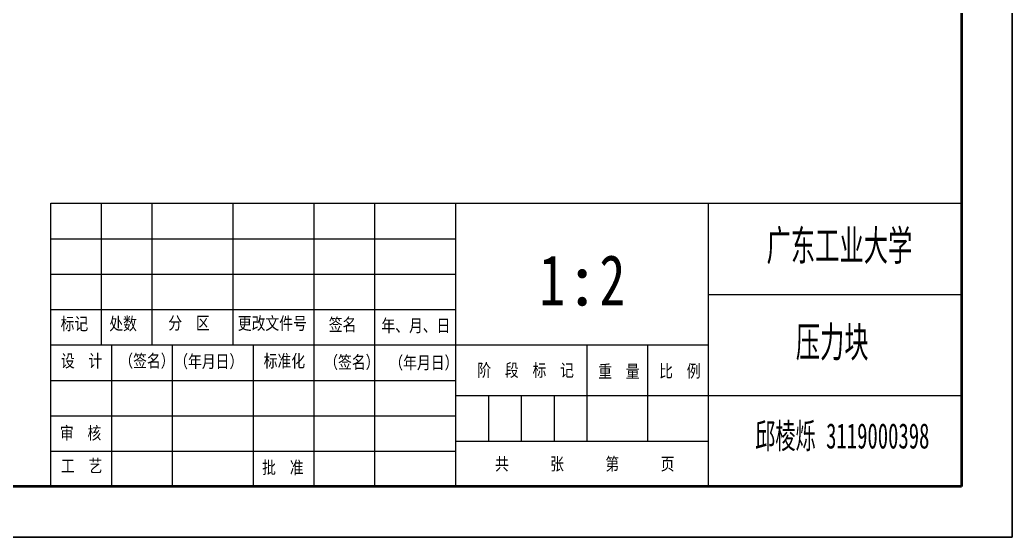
# Model space of a CAD drawing. Header units: millimetres. Extents: x 786 to 1206, y 249 to 546.
# Drawn here: x 1009.7 to 1205.8, y 248.9 to 351.2 of the extents above; entities that cross this region are included whole.
import ezdxf

# ---------------------------------------------------------------- set-up
doc = ezdxf.new("R2010")
doc.units = ezdxf.units.MM
doc.layers.add('总内框线', color=7, linetype='Continuous', lineweight=50)
doc.layers.add('总外框线', color=7, linetype='Continuous', lineweight=30)
doc.styles.add('陈杰（2）', font='gbenor.shx', dxfattribs={"width": 0.8, "bigfont": 'gbcbig.shx'})

msp = doc.modelspace()

# ---------------------------------------------------------------- linework, layer by layer
for p, q in [((1015.8448, 314.9074), (1195.8448, 314.9074)), ((1015.8448, 258.9074), (1015.8448, 314.9074)), ((1025.8448, 314.9074), (1025.8448, 286.9074)), ((1035.8448, 314.9074), (1035.8448, 286.9074)), ((1051.8448, 314.9074), (1051.8448, 286.9074)), ((1067.8448, 314.9074), (1067.8448, 286.9074)), ((1079.8448, 314.9074), (1079.8448, 258.9074)), ((1095.8448, 314.9074), (1095.8448, 258.9074)), ((1145.8448, 258.9074), (1145.8448, 314.9074)), ((1195.8448, 314.9074), (1195.8448, 258.9074)), ((1015.8448, 307.9074), (1095.8448, 307.9074)), ((1015.8448, 300.9074), (1095.8448, 300.9074)), ((1145.8448, 296.9074), (1195.8448, 296.9074)), ((1015.8448, 293.9074), (1095.8448, 293.9074)), ((1015.8448, 286.9074), (1145.8448, 286.9074)), ((1027.8448, 286.9074), (1027.8448, 258.9074)), ((1039.8448, 286.9074), (1039.8448, 258.9074)), ((1055.8448, 286.9074), (1055.8448, 258.9074)), ((1067.8448, 286.9074), (1067.8448, 258.9074)), ((1121.8448, 267.9074), (1121.8448, 286.9074)), ((1133.8448, 267.9074), (1133.8448, 286.9074)), ((1015.8448, 279.9074), (1095.8448, 279.9074)), ((1095.8448, 276.9074), (1145.8448, 276.9074)), ((1102.3448, 276.9074), (1102.3448, 267.9074)), ((1108.8448, 276.9074), (1108.8448, 267.9074)), ((1115.3448, 276.9074), (1115.3448, 267.9074)), ((1145.8448, 276.9074), (1195.8448, 276.9074)), ((1015.8448, 272.9074), (1095.8448, 272.9074)), ((1095.8448, 267.9074), (1145.8448, 267.9074)), ((1015.8448, 265.9074), (1095.8448, 265.9074)), ((1195.8448, 258.9074), (1015.8448, 258.9074))]:
    msp.add_line(p, q)
at = {"layer": '总内框线'}
for p, q in [((1195.8448, 535.9074), (1195.8448, 258.9074)), ((1195.8448, 258.9074), (795.8448, 258.9074))]:
    msp.add_line(p, q, dxfattribs=at)
at = {"layer": '总外框线'}
for p, q in [((1205.8448, 545.9074), (1205.8448, 248.9074)), ((1205.8448, 248.9074), (785.8448, 248.9074))]:
    msp.add_line(p, q, dxfattribs=at)

# ---------------------------------------------------------------- texts
at = {"width": 93.019286, "attachment_point": 1, "style": '陈杰（2）'}
for s, insert, char_height in [('{\\fHYSWLongFangSong|b0|i0|c134|p2;广东工业大学}', (1157.3123, 309.5658), 6), ('{\\fSimSun|b0|i0|c134|p2;标记}', (1017.7996, 292.348), 2.5), ('{\\fSimSun|b0|i0|c134|p2;处数}', (1027.4208, 292.3629), 2.5), ('{\\fSimSun|b0|i0|c134|p2;分\u3000区}', (1039.0817, 292.487), 2.5), ('{\\fSimSun|b0|i0|c134|p2;更改文件号}', (1052.8165, 292.4324), 2.5), ('{\\fSimSun|b0|i0|c134|p2;签名}', (1070.8009, 292.1741), 2.5), ('{\\fSimSun|b0|i0|c134|p2;年、月、日}', (1081.1954, 291.9804), 2.5), ('{\\fHYSWLongFangSong|b0|i0|c134|p2;压力块}', (1163.0735, 290.4885), 6), ('{\\fSimSun|b0|i0|c134|p2;设\u3000计}', (1017.8591, 285.0075), 2.5), ('{\\fSimSun|b0|i0|c134|p2;（签名）}', (1029.4011, 285.0075), 2.5), ('{\\fSimSun|b0|i0|c134|p2;\u3000（年月日）}', (1037.5264, 284.8933), 2.5), ('{\\fSimSun|b0|i0|c134|p2;标准化}', (1057.933, 284.9926), 2.5), ('{\\fSimSun|b0|i0|c134|p2;（签名）}', (1069.9, 284.7443), 2.5), ('{\\fSimSun|b0|i0|c134|p2;（年月日）}', (1082.7678, 284.6449), 2.5), ('{\\fSimSun|b0|i0|c134|p2;阶\u3000段\u3000标\u3000记}', (1100.1487, 283.16), 2.5), ('{\\fSimSun|b0|i0|c134|p2;重\u3000量}', (1124.0316, 282.9315), 2.5), ('{\\fSimSun|b0|i0|c134|p2;比\u3000例}', (1136.0835, 283.001), 2.5), ('{\\fSimSun|b0|i0|c134|p2;审\u3000核}', (1017.6551, 270.7388), 2.5), ('{\\fHYSWLongFangSong|b0|i0|c134|p2;邱棱烁 3119000398}', (1155.0433, 271.4349), 5), ('{\\fSimSun|b0|i0|c134|p2;共\u3000\u3000\u3000张\u3000\u3000\u3000第\u3000\u3000\u3000页}', (1103.6419, 264.635), 2.5), ('{\\fSimSun|b0|i0|c134|p2;工\u3000艺}', (1017.8591, 264.2526), 2.5), ('{\\fSimSun|b0|i0|c134|p2;批\u3000准}', (1057.6271, 263.9347), 2.5)]:
    msp.add_mtext(s, dxfattribs=dict(at, insert=insert, char_height=char_height))
at = {"insert": (1112.3725, 304.7064), "char_height": 10, "attachment_point": 1}
msp.add_mtext_dynamic_manual_height_columns('{\\fHYSWLongFangSong|b0|i0|c134|p2;1\\fNSimSun|b0|i0|c134|p49;:\\fHYSWLongFangSong|b0|i0|c134|p2;2}', width=50, gutter_width=17.5, heights=[0], dxfattribs=at)

doc.saveas('drawing.dxf')
